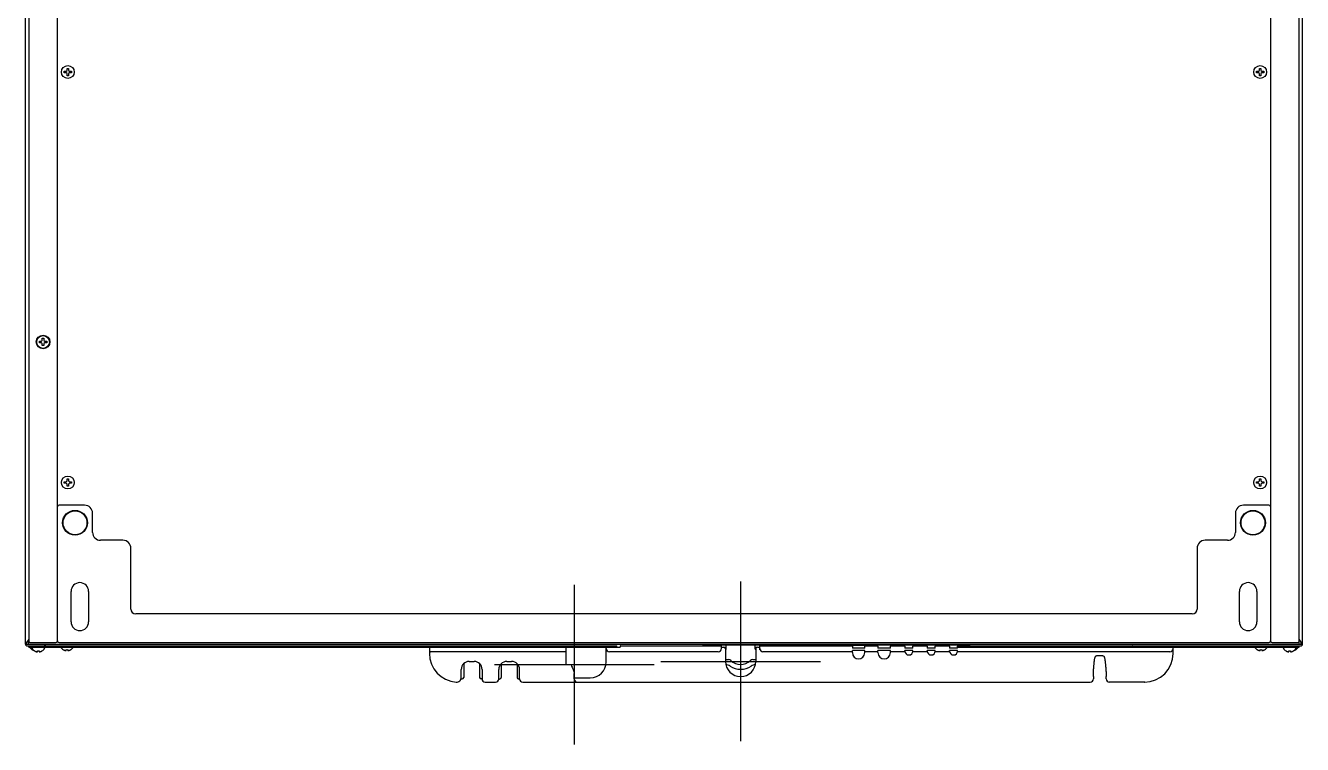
# Model space of a CAD drawing. Header units: millimetres. Extents: x 7025 to 12152, y 3757 to 7444.
# Drawn here: x 9914 to 10714, y 6544 to 6994 of the extents above; entities that cross this region are included whole.
import ezdxf

# ---------------------------------------------------------------- set-up
doc = ezdxf.new("R2010")
doc.units = ezdxf.units.MM
doc.header["$LTSCALE"] = 346.5
doc.layers.get('0').update_dxf_attribs({"linetype": 'CONTINUOUS'})

msp = doc.modelspace()

# ---------------------------------------------------------------- linework, layer by layer
at = {"color": 7, "linetype": 'Continuous'}
for p, q in [((9913.96, 6606.5), (9913.96, 7302.13)), ((10713.96, 6606.4), (10713.96, 7302.13)), ((9915.96, 7276.6), (9915.96, 6608.6)), ((9933.96, 6608.6), (9933.96, 7276.6)), ((10693.96, 7276.6), (10693.96, 6608.6)), ((10711.96, 6608.6), (10711.96, 7276.6)), ((9938.16, 6964.3), (9938.16, 6965.3)), ((9938.16, 6965.3), (9939.46, 6965.3)), ((9939.46, 6964.3), (9938.16, 6964.3)), ((9939.46, 6965.3), (9939.96, 6965.8)), ((9939.96, 6963.8), (9939.46, 6964.3)), ((9939.96, 6965.8), (9939.96, 6967.1)), ((9939.96, 6967.1), (9940.96, 6967.1)), ((9939.96, 6962.5), (9939.96, 6963.8)), ((9940.96, 6962.5), (9939.96, 6962.5)), ((9940.96, 6967.1), (9940.96, 6965.8)), ((9940.96, 6965.8), (9941.46, 6965.3)), ((9941.46, 6964.3), (9940.96, 6963.8)), ((9940.96, 6963.8), (9940.96, 6962.5)), ((9941.46, 6965.3), (9942.76, 6965.3)), ((9942.76, 6964.3), (9941.46, 6964.3)), ((9942.76, 6965.3), (9942.76, 6964.3)), ((10685.16, 6965.3), (10686.46, 6965.3)), ((10685.16, 6964.3), (10685.16, 6965.3)), ((10686.46, 6964.3), (10685.16, 6964.3)), ((10686.46, 6965.3), (10686.96, 6965.8)), ((10686.96, 6963.8), (10686.46, 6964.3)), ((10686.96, 6967.1), (10687.96, 6967.1)), ((10686.96, 6965.8), (10686.96, 6967.1)), ((10686.96, 6962.5), (10686.96, 6963.8)), ((10687.96, 6962.5), (10686.96, 6962.5)), ((10687.96, 6967.1), (10687.96, 6965.8)), ((10687.96, 6965.8), (10688.46, 6965.3)), ((10688.46, 6964.3), (10687.96, 6963.8)), ((10687.96, 6963.8), (10687.96, 6962.5)), ((10688.46, 6965.3), (10689.76, 6965.3)), ((10689.76, 6964.3), (10688.46, 6964.3)), ((10689.76, 6965.3), (10689.76, 6964.3)), ((9922.66, 6795.3), (9922.66, 6796.3)), ((9922.66, 6796.3), (9923.96, 6796.3)), ((9923.96, 6795.3), (9922.66, 6795.3)), ((9923.96, 6796.3), (9924.46, 6796.8)), ((9924.46, 6794.8), (9923.96, 6795.3)), ((9924.46, 6796.8), (9924.46, 6798.1)), ((9924.46, 6798.1), (9925.46, 6798.1)), ((9924.46, 6793.5), (9924.46, 6794.8)), ((9925.46, 6793.5), (9924.46, 6793.5)), ((9925.46, 6798.1), (9925.46, 6796.8)), ((9925.46, 6796.8), (9925.96, 6796.3)), ((9925.96, 6795.3), (9925.46, 6794.8)), ((9925.46, 6794.8), (9925.46, 6793.5)), ((9925.96, 6796.3), (9927.26, 6796.3)), ((9927.26, 6795.3), (9925.96, 6795.3)), ((9927.26, 6796.3), (9927.26, 6795.3)), ((9938.16, 6707.3), (9938.16, 6708.3)), ((9938.16, 6708.3), (9939.46, 6708.3)), ((9939.46, 6707.3), (9938.16, 6707.3)), ((9939.46, 6708.3), (9939.96, 6708.8)), ((9939.96, 6706.8), (9939.46, 6707.3)), ((9939.96, 6708.8), (9939.96, 6710.1)), ((9939.96, 6710.1), (9940.96, 6710.1)), ((9939.96, 6705.5), (9939.96, 6706.8)), ((9940.96, 6705.5), (9939.96, 6705.5)), ((9940.96, 6710.1), (9940.96, 6708.8)), ((9940.96, 6708.8), (9941.46, 6708.3)), ((9941.46, 6707.3), (9940.96, 6706.8)), ((9940.96, 6706.8), (9940.96, 6705.5)), ((9941.46, 6708.3), (9942.76, 6708.3)), ((9942.76, 6707.3), (9941.46, 6707.3)), ((9942.76, 6708.3), (9942.76, 6707.3)), ((10685.16, 6708.3), (10686.46, 6708.3)), ((10685.16, 6707.3), (10685.16, 6708.3)), ((10686.46, 6707.3), (10685.16, 6707.3)), ((10686.46, 6708.3), (10686.96, 6708.8)), ((10686.96, 6706.8), (10686.46, 6707.3)), ((10686.96, 6710.1), (10687.96, 6710.1)), ((10686.96, 6708.8), (10686.96, 6710.1)), ((10686.96, 6705.5), (10686.96, 6706.8)), ((10687.96, 6705.5), (10686.96, 6705.5)), ((10687.96, 6710.1), (10687.96, 6708.8)), ((10687.96, 6708.8), (10688.46, 6708.3)), ((10688.46, 6707.3), (10687.96, 6706.8)), ((10687.96, 6706.8), (10687.96, 6705.5)), ((10688.46, 6708.3), (10689.76, 6708.3)), ((10689.76, 6707.3), (10688.46, 6707.3)), ((10689.76, 6708.3), (10689.76, 6707.3)), ((9950.96, 6693.6), (9934.96, 6693.6)), ((9955.96, 6676.6), (9955.96, 6688.6)), ((10671.96, 6688.6), (10671.96, 6676.6)), ((10692.96, 6693.6), (10676.96, 6693.6)), ((9974.96, 6671.6), (9960.96, 6671.6)), ((9979.96, 6628.6), (9979.96, 6666.6)), ((10647.96, 6666.6), (10647.96, 6628.6)), ((10666.96, 6671.6), (10652.96, 6671.6)), ((9942.46, 6620.6), (9942.46, 6639.6)), ((9953.46, 6639.6), (9953.46, 6620.6)), ((10674.46, 6620.6), (10674.46, 6639.6)), ((10685.46, 6639.6), (10685.46, 6620.6)), ((10644.96, 6625.6), (9982.96, 6625.6)), ((9915.96, 6609.69), (9914.86, 6607.79)), ((9915.96, 6606.4), (9915.96, 6608.6)), ((10713.06, 6607.79), (10711.96, 6609.69)), ((10711.96, 6606.4), (10711.96, 6608.6)), ((9914.86, 6607.79), (9914.76, 6607.76)), ((9914.76, 6606.5), (9914.76, 6607.38)), ((9915.96, 6606.4), (9914.86, 6606.4)), ((9914.86, 6605.6), (10284.41, 6605.6)), ((10711.96, 6606.4), (9915.96, 6606.4)), ((9915.96, 6604.8), (9915.96, 6605.6)), ((9915.96, 6604.8), (10167.51, 6604.8)), ((9916.96, 6607.6), (9932.96, 6607.6)), ((9917.96, 6604.4), (9917.96, 6604.2)), ((9918.16, 6603.12), (9918.16, 6603.15)), ((9919.66, 6602.32), (9919.66, 6602.35)), ((9921.46, 6601.8), (9921.46, 6602.35)), ((9922.46, 6602.35), (9922.46, 6601.8)), ((9924.26, 6602.35), (9924.26, 6602.32)), ((9925.96, 6605.6), (9925.96, 6606.4)), ((9925.96, 6604.4), (9925.96, 6604.2)), ((9926.46, 6605.64), (9926.46, 6606.4)), ((9933.96, 6604.8), (9933.96, 6605.6)), ((9934.96, 6607.6), (10692.96, 6607.6)), ((9937.66, 6603.12), (9937.66, 6603.15)), ((9939.46, 6602.6), (9939.46, 6603.15)), ((9940.46, 6603.15), (9940.46, 6602.6)), ((9942.26, 6603.15), (9942.26, 6603.12)), ((9945.96, 6604.8), (9945.96, 6605.6)), ((10166.96, 6604.8), (10166.96, 6600.8)), ((10167.51, 6604.8), (10252.16, 6604.8)), ((10252.71, 6601.8), (10167.96, 6601.8)), ((10252.16, 6604.8), (10278.26, 6604.8)), ((10252.71, 6593.8), (10252.71, 6604.8)), ((10277.71, 6595.55), (10277.71, 6604.8)), ((10278.26, 6604.8), (10286.41, 6604.8)), ((10347.96, 6601.8), (10279.71, 6601.8)), ((10284.41, 6604.8), (10284.41, 6605.6)), ((10286.41, 6605.35), (10286.41, 6604.8)), ((10286.66, 6605.6), (10349.71, 6605.6)), ((10504.96, 6605.9), (10338.96, 6605.9)), ((10338.96, 6605.9), (10338.96, 6605.6)), ((10343.46, 6605.6), (10343.46, 6605.9)), ((10349.46, 6605.9), (10349.46, 6605.6)), ((10349.96, 6603.8), (10349.96, 6605.9)), ((10349.96, 6604.8), (10351.46, 6604.8)), ((10352.46, 6603.8), (10352.46, 6595.8)), ((10352.96, 6603.9), (10352.96, 6605.9)), ((10370.96, 6605.9), (10370.96, 6603.9)), ((10371.46, 6603.8), (10371.46, 6595.8)), ((10372.46, 6604.8), (10373.96, 6604.8)), ((10373.96, 6602.98), (10373.96, 6605.9)), ((10374.21, 6605.6), (10431.71, 6605.6)), ((10374.46, 6605.6), (10374.46, 6605.9)), ((10431.96, 6601.8), (10375.96, 6601.8)), ((10380.46, 6605.6), (10380.46, 6605.9)), ((10384.96, 6605.9), (10384.96, 6605.6)), ((10397.73, 6605.85), (10397.43, 6605.85)), ((10397.43, 6605.85), (10397.43, 6605.6)), ((10397.73, 6605.85), (10397.73, 6605.6)), ((10422.94, 6605.86), (10428.84, 6605.86)), ((10423.51, 6605.86), (10428.26, 6605.86)), ((10423.51, 6605.86), (10423.51, 6605.86)), ((10428.26, 6605.86), (10428.26, 6605.86)), ((10430.4, 6605.6), (10430.4, 6605.66)), ((10430.6, 6605.86), (10439.37, 6605.86)), ((10431.17, 6605.86), (10435.92, 6605.86)), ((10431.17, 6605.86), (10431.17, 6605.86)), ((10431.96, 6605.35), (10431.96, 6604.05)), ((10439.76, 6604.05), (10431.96, 6604.05)), ((10439.76, 6602.55), (10431.96, 6602.55)), ((10431.96, 6601.3), (10431.96, 6602.55)), ((10435.92, 6605.86), (10435.92, 6605.86)), ((10439.57, 6605.66), (10439.57, 6604.05)), ((10439.76, 6604.05), (10439.76, 6605.35)), ((10439.76, 6601.3), (10439.76, 6602.55)), ((10447.96, 6601.8), (10439.76, 6601.8)), ((10440.01, 6605.6), (10447.71, 6605.6)), ((10447.96, 6605.35), (10447.96, 6604.05)), ((10455.76, 6604.05), (10447.96, 6604.05)), ((10455.76, 6602.55), (10447.96, 6602.55)), ((10447.96, 6601.3), (10447.96, 6602.55)), ((10455.76, 6604.05), (10455.76, 6605.35)), ((10455.76, 6601.3), (10455.76, 6602.55)), ((10464.91, 6601.8), (10455.76, 6601.8)), ((10456.01, 6605.6), (10464.61, 6605.6)), ((10464.86, 6605.35), (10464.86, 6604.05)), ((10469.86, 6604.05), (10464.86, 6604.05)), ((10469.86, 6602.55), (10464.86, 6602.55)), ((10464.86, 6602.3), (10464.86, 6602.55)), ((10478.91, 6601.8), (10469.81, 6601.8)), ((10469.86, 6604.05), (10469.86, 6605.35)), ((10469.86, 6602.3), (10469.86, 6602.55)), ((10470.11, 6605.6), (10478.61, 6605.6)), ((10478.86, 6605.35), (10478.86, 6604.05)), ((10483.86, 6604.05), (10478.86, 6604.05)), ((10483.86, 6602.55), (10478.86, 6602.55)), ((10478.86, 6602.3), (10478.86, 6602.55)), ((10492.91, 6601.8), (10483.81, 6601.8)), ((10483.86, 6604.05), (10483.86, 6605.35)), ((10483.86, 6602.3), (10483.86, 6602.55)), ((10484.11, 6605.6), (10492.61, 6605.6)), ((10492.86, 6605.35), (10492.86, 6604.05)), ((10497.86, 6604.05), (10492.86, 6604.05)), ((10497.86, 6602.55), (10492.86, 6602.55)), ((10492.86, 6602.3), (10492.86, 6602.55)), ((10630.96, 6601.8), (10497.81, 6601.8)), ((10497.86, 6604.05), (10497.86, 6605.35)), ((10497.86, 6604.8), (10632.41, 6604.8)), ((10497.86, 6602.3), (10497.86, 6602.55)), ((10498.11, 6605.6), (10607.26, 6605.6)), ((10607.51, 6605.6), (10713.06, 6605.6)), ((10607.51, 6605.35), (10607.51, 6605.6)), ((10607.51, 6605.35), (10607.51, 6604.8)), ((10632.41, 6604.8), (10711.96, 6604.8)), ((10632.96, 6600.8), (10632.96, 6604.8)), ((10685.66, 6603.12), (10685.66, 6603.15)), ((10687.46, 6602.6), (10687.46, 6603.15)), ((10688.46, 6603.15), (10688.46, 6602.6)), ((10690.26, 6603.15), (10690.26, 6603.12)), ((10694.96, 6607.6), (10710.96, 6607.6)), ((10701.96, 6604.4), (10701.96, 6604.2)), ((10703.66, 6602.32), (10703.66, 6602.35)), ((10705.46, 6601.8), (10705.46, 6602.35)), ((10706.46, 6602.35), (10706.46, 6601.8)), ((10708.26, 6602.35), (10708.26, 6602.32)), ((10709.76, 6603.15), (10709.76, 6603.12)), ((10709.96, 6604.4), (10709.96, 6604.2)), ((10713.06, 6606.4), (10711.96, 6606.4)), ((10711.96, 6604.8), (10711.96, 6605.6)), ((10713.06, 6607.79), (10713.16, 6607.76)), ((10713.96, 6607.38), (10713.16, 6607.38)), ((10713.16, 6606.5), (10713.16, 6607.38)), ((10713.96, 6606.4), (10713.95, 6606.4)), ((10188.46, 6594.37), (10188.46, 6585.8)), ((10191.96, 6595.8), (10194.96, 6595.8)), ((10198.46, 6594.37), (10198.46, 6585.8)), ((10211.96, 6594.37), (10211.96, 6585.8)), ((10215.46, 6595.8), (10218.46, 6595.8)), ((10221.96, 6594.37), (10221.96, 6585.8)), ((10252.71, 6593.8), (10255.71, 6593.55)), ((10352.46, 6596.9), (10354.41, 6596.9)), ((10355.12, 6596.79), (10355.08, 6596.8)), ((10368.83, 6596.8), (10368.8, 6596.79)), ((10368.89, 6596.8), (10368.83, 6596.8)), ((10368.94, 6596.81), (10368.89, 6596.8)), ((10369.51, 6596.9), (10371.46, 6596.9)), ((10588.96, 6599.33), (10584.96, 6599.33)), ((10186.78, 6584.8), (10187.46, 6584.8)), ((10186.96, 6585.83), (10186.96, 6590.8)), ((10199.96, 6584.8), (10199.46, 6584.8)), ((10199.96, 6590.8), (10199.96, 6584.8)), ((10210.46, 6584.8), (10210.46, 6590.8)), ((10210.88, 6584.74), (10211.13, 6584.81)), ((10223.34, 6584.52), (10223.56, 6584.16)), ((10223.46, 6584.8), (10223.46, 6590.8)), ((10257.71, 6584.8), (10257.71, 6588.26)), ((10257.71, 6585.55), (10267.71, 6585.55)), ((10582.96, 6586.4), (10582.96, 6584.8)), ((10590.96, 6584.8), (10590.96, 6586.4)), ((10201.96, 6582.8), (10208.46, 6582.8)), ((10225.46, 6582.8), (10580.96, 6582.8)), ((10615.22, 6582.8), (10592.96, 6582.8))]:
    msp.add_line(p, q, dxfattribs=at)
at = {"color": 4}
for p, q in [((10257.71, 6643.8), (10257.71, 6543.8)), ((10207.71, 6593.8), (10307.71, 6593.8))]:
    msp.add_line(p, q, dxfattribs=at)
at = {"color": 1}
for p, q in [((10361.96, 6645.8), (10361.96, 6545.8)), ((10311.96, 6595.8), (10411.96, 6595.8))]:
    msp.add_line(p, q, dxfattribs=at)
at = {"color": 7, "linetype": 'Continuous'}
for points in [[(10355.08, 6596.8), (10355.03, 6596.8), (10354.98, 6596.81)], [(10582.96, 6586.4), (10582.96, 6587.01), (10582.97, 6587.63), (10582.99, 6588.27), (10583.01, 6588.92), (10583.05, 6589.59), (10583.08, 6590.25), (10583.12, 6590.89), (10583.17, 6591.53), (10583.21, 6592.15), (10583.26, 6592.75), (10583.32, 6593.33), (10583.37, 6593.89), (10583.42, 6594.44), (10583.48, 6594.99), (10583.55, 6595.54), (10583.61, 6596.08), (10583.69, 6596.62), (10583.77, 6597.12), (10583.85, 6597.58), (10583.93, 6597.99), (10584.01, 6598.29), (10584.09, 6598.53), (10584.21, 6598.78), (10584.37, 6599.02), (10584.61, 6599.22), (10584.9, 6599.33), (10584.96, 6599.33)], [(10588.96, 6599.33), (10589.2, 6599.29), (10589.43, 6599.15), (10589.58, 6598.97), (10589.69, 6598.78), (10589.76, 6598.61), (10589.83, 6598.41), (10589.9, 6598.13), (10589.97, 6597.79), (10590.05, 6597.4), (10590.12, 6596.96), (10590.2, 6596.5), (10590.26, 6596.03), (10590.33, 6595.58), (10590.38, 6595.15), (10590.43, 6594.75), (10590.48, 6594.35), (10590.52, 6593.95), (10590.57, 6593.51), (10590.62, 6593.03), (10590.66, 6592.53), (10590.7, 6592.03), (10590.75, 6591.5), (10590.79, 6590.96), (10590.82, 6590.42), (10590.86, 6589.86), (10590.88, 6589.31), (10590.91, 6588.77), (10590.93, 6588.24), (10590.94, 6587.74), (10590.95, 6587.25), (10590.96, 6586.78), (10590.96, 6586.4)], [(10210.35, 6584.15), (10210.55, 6584.49), (10210.88, 6584.74)], [(10222.79, 6584.81), (10222.99, 6584.75), (10223.34, 6584.52)]]:
    msp.add_lwpolyline(points, dxfattribs=at)
for centre, radius in [((9940.46, 6964.8), 4), ((10687.46, 6964.8), 4), ((9924.96, 6795.8), 4.25), ((9924.96, 6795.8), 4), ((9940.46, 6707.8), 4), ((10687.46, 6707.8), 4), ((9944.96, 6682.6), 7.75), ((9944.96, 6682.6), 7.49), ((10682.96, 6682.6), 7.75), ((10682.96, 6682.6), 7.49)]:
    msp.add_circle(centre, radius, dxfattribs=at)
for centre, radius, start, end in [((9934.96, 6692.6), 1, 90, 180), ((9950.96, 6688.6), 5, 0, 90), ((10676.96, 6688.6), 5, 90, 180), ((10692.96, 6692.6), 1, 0, 90), ((9960.96, 6676.6), 5, 180, 270), ((10666.96, 6676.6), 5, 270, 0), ((9974.96, 6666.6), 5, 0, 90), ((10652.96, 6666.6), 5, 90, 180), ((9947.96, 6639.6), 5.5, 0, 180), ((10679.96, 6639.6), 5.5, 0, 180), ((9982.96, 6628.6), 3, 180, 270), ((10644.96, 6628.6), 3, 270, 0), ((9947.96, 6620.6), 5.5, 180, 0), ((10679.96, 6620.6), 5.5, 180, 0), ((9916.96, 6608.6), 1, 180, 270), ((9932.96, 6608.6), 1, 270, 0), ((9934.96, 6608.6), 1, 180, 270), ((10692.96, 6608.6), 1, 270, 0), ((10694.96, 6608.6), 1, 180, 270), ((10710.96, 6608.6), 1, 270, 0), ((9914.86, 6606.5), 0.9, 180, 270), ((9914.86, 6606.5), 0.1, 180, 270), ((9920.66, 6607.22), 4.8, 210.30118, 238.62729), ((9918.36, 6604.4), 0.4, 150, 180), ((9918.36, 6604.2), 0.4, 180, 210.30118), ((9922.16, 6606.42), 4.8, 210.30118, 238.62729), ((9920.65, 6607.2), 4.75, 238.46592, 241.0313), ((9920.64, 6607.2), 4.75, 241.03163, 241.99262), ((9920.64, 6607.2), 4.75, 241.99259, 243.31875), ((9920.64, 6607.2), 4.74, 243.3188, 244.45978), ((9920.64, 6607.19), 4.74, 244.45979, 245.42782), ((9920.64, 6607.19), 4.73, 245.4278, 246.68253), ((9920.63, 6607.18), 4.73, 246.68262, 247.45262), ((9920.63, 6607.18), 4.72, 247.45244, 248.99746), ((9920.63, 6607.17), 4.72, 248.99775, 249.4819), ((9920.63, 6607.16), 4.7, 249.48126, 251.53441), ((9920.62, 6607.14), 4.69, 251.53499, 252.55167), ((9922.15, 6606.4), 4.75, 238.46592, 241.0313), ((9922.14, 6606.4), 4.75, 241.03163, 241.99262), ((9922.14, 6606.4), 4.75, 241.99259, 243.31875), ((9922.14, 6606.4), 4.74, 243.3188, 244.45978), ((9922.14, 6606.39), 4.74, 244.45979, 245.42782), ((9922.14, 6606.39), 4.73, 245.4278, 246.68253), ((9922.13, 6606.38), 4.73, 246.68262, 247.45262), ((9922.13, 6606.38), 4.72, 247.45244, 248.99746), ((9922.13, 6606.37), 4.72, 248.99775, 249.4819), ((9922.13, 6606.36), 4.7, 249.48126, 251.53441), ((9922.12, 6606.34), 4.68, 251.53495, 252.62273), ((9922.11, 6606.32), 4.67, 252.62279, 253.60512), ((9922.11, 6606.29), 4.64, 253.60363, 255.68242), ((9921.21, 6603.79), 2.01, 262.72591, 264.7415), ((9921.21, 6603.77), 1.98, 264.74422, 265.39913), ((9921.21, 6603.76), 1.97, 265.39843, 266.78331), ((9921.21, 6603.75), 1.96, 266.78408, 267.62353), ((9921.21, 6603.74), 1.96, 267.62337, 268.84548), ((9921.21, 6603.74), 1.95, 268.84587, 270.92582), ((9921.21, 6603.74), 1.95, 270.92611, 271.99638), ((9921.21, 6603.75), 1.96, 271.99641, 273.02279), ((9921.21, 6603.76), 1.97, 273.0233, 274.28602), ((9921.21, 6603.77), 1.98, 274.28564, 275.13722), ((9921.2, 6603.79), 2.01, 275.14015, 277.27441), ((9921.96, 6606.12), 3.8, 262.43512, 277.56488), ((9922.71, 6603.79), 2.01, 262.72561, 264.85983), ((9922.71, 6603.77), 1.98, 264.86273, 265.7144), ((9922.71, 6603.76), 1.97, 265.71404, 266.97664), ((9922.71, 6603.75), 1.96, 266.97715, 268.00366), ((9922.71, 6603.74), 1.95, 268.00369, 269.07382), ((9922.71, 6603.74), 1.95, 269.07411, 271.15407), ((9922.71, 6603.74), 1.95, 271.15446, 272.37669), ((9922.71, 6603.75), 1.96, 272.37651, 273.21588), ((9922.71, 6603.76), 1.97, 273.21665, 274.6016), ((9922.71, 6603.77), 1.98, 274.60089, 275.25577), ((9922.7, 6603.79), 2.01, 275.2585, 277.27409), ((9921.81, 6606.29), 4.64, 284.31758, 286.39637), ((9921.8, 6606.32), 4.67, 286.39488, 287.37721), ((9921.8, 6606.34), 4.68, 287.37727, 288.46505), ((9921.79, 6606.36), 4.7, 288.46559, 290.51874), ((9921.79, 6606.37), 4.72, 290.5181, 291.00225), ((9921.79, 6606.38), 4.72, 291.00254, 292.54756), ((9921.78, 6606.38), 4.73, 292.54738, 293.31738), ((9921.78, 6606.39), 4.73, 293.31747, 294.5722), ((9921.78, 6606.39), 4.74, 294.57218, 295.5402), ((9921.78, 6606.4), 4.74, 295.54022, 296.6812), ((9921.78, 6606.4), 4.75, 296.68125, 298.00741), ((9921.77, 6606.4), 4.75, 298.00738, 298.96837), ((9921.77, 6606.4), 4.75, 298.9687, 301.53408), ((9921.76, 6606.42), 4.8, 301.37271, 329.69882), ((9925.56, 6604.2), 0.4, 329.69882, 0), ((9940.16, 6607.22), 4.8, 210.30118, 238.62729), ((9940.15, 6607.2), 4.75, 238.46592, 241.0313), ((9940.14, 6607.2), 4.75, 241.03163, 241.99262), ((9940.14, 6607.2), 4.75, 241.99259, 243.31875), ((9940.14, 6607.2), 4.74, 243.3188, 244.45978), ((9940.14, 6607.19), 4.74, 244.45979, 245.42782), ((9940.14, 6607.19), 4.73, 245.4278, 246.68253), ((9940.13, 6607.18), 4.73, 246.68262, 247.45262), ((9940.13, 6607.18), 4.72, 247.45244, 248.99746), ((9940.13, 6607.17), 4.72, 248.99775, 249.4819), ((9940.13, 6607.16), 4.7, 249.48126, 251.53441), ((9940.12, 6607.14), 4.68, 251.53495, 252.62273), ((9940.11, 6607.12), 4.67, 252.62279, 253.60512), ((9940.11, 6607.09), 4.64, 253.60363, 255.68242), ((9939.21, 6604.59), 2.01, 262.72591, 264.7415), ((9939.21, 6604.57), 1.98, 264.74422, 265.39913), ((9939.21, 6604.56), 1.97, 265.39843, 266.78331), ((9939.21, 6604.55), 1.96, 266.78408, 267.62353), ((9939.21, 6604.54), 1.96, 267.62337, 268.84548), ((9939.21, 6604.54), 1.95, 268.84587, 270.92582), ((9939.21, 6604.54), 1.95, 270.92611, 271.99638), ((9939.21, 6604.55), 1.96, 271.99641, 273.02279), ((9939.21, 6604.56), 1.97, 273.0233, 274.28602), ((9939.21, 6604.57), 1.98, 274.28564, 275.13722), ((9939.2, 6604.59), 2.01, 275.14015, 277.27441), ((9939.96, 6606.92), 3.8, 262.43512, 277.56488), ((9940.71, 6604.59), 2.01, 262.72561, 264.85983), ((9940.71, 6604.57), 1.98, 264.86273, 265.7144), ((9940.71, 6604.56), 1.97, 265.71404, 266.97664), ((9940.71, 6604.55), 1.96, 266.97715, 268.00366), ((9940.71, 6604.54), 1.95, 268.00369, 269.07382), ((9940.71, 6604.54), 1.95, 269.07411, 271.15407), ((9940.71, 6604.54), 1.95, 271.15446, 272.37669), ((9940.71, 6604.55), 1.96, 272.37651, 273.21588), ((9940.71, 6604.56), 1.97, 273.21665, 274.6016), ((9940.71, 6604.57), 1.98, 274.60089, 275.25577), ((9940.7, 6604.59), 2.01, 275.2585, 277.27409), ((9939.81, 6607.09), 4.64, 284.31758, 286.39637), ((9939.8, 6607.12), 4.67, 286.39488, 287.37721), ((9939.8, 6607.14), 4.68, 287.37727, 288.46505), ((9939.79, 6607.16), 4.7, 288.46559, 290.51874), ((9939.79, 6607.17), 4.72, 290.5181, 291.00225), ((9939.79, 6607.18), 4.72, 291.00254, 292.54756), ((9939.78, 6607.18), 4.73, 292.54738, 293.31738), ((9939.78, 6607.19), 4.73, 293.31747, 294.5722), ((9939.78, 6607.19), 4.74, 294.57218, 295.5402), ((9939.78, 6607.2), 4.74, 295.54022, 296.6812), ((9939.78, 6607.2), 4.75, 296.68125, 298.00741), ((9939.77, 6607.2), 4.75, 298.00738, 298.96837), ((9939.77, 6607.2), 4.75, 298.9687, 301.53408), ((9939.76, 6607.22), 4.8, 301.37271, 329.69882), ((10167.96, 6602.8), 1, 180, 270), ((10184.96, 6600.8), 18, 180, 266.17745), ((10279.71, 6603.8), 2, 180, 270), ((10286.66, 6605.35), 0.25, 90, 180), ((10338.96, 6606.9), 1, 210.59889, 270), ((10347.96, 6603.8), 2, 270, 0), ((10349.71, 6605.35), 0.25, 0, 90), ((10351.46, 6603.8), 1, 0, 90), ((10351.96, 6603.9), 1, 300.63635, 0), ((10371.96, 6603.9), 1, 180, 239.36365), ((10372.46, 6603.8), 1, 90, 180), ((10374.21, 6605.35), 0.25, 90, 180), ((10375.96, 6603.8), 2, 180, 270), ((10422.94, 6605.66), 0.2, 90, 180), ((10428.84, 6605.66), 0.2, 0, 90), ((10430.6, 6605.66), 0.2, 90, 180), ((10431.71, 6605.35), 0.25, 0, 90), ((10435.86, 6601.3), 3.9, 180, 360), ((10439.37, 6605.66), 0.2, 0, 90), ((10440.01, 6605.35), 0.25, 90, 180), ((10447.71, 6605.35), 0.25, 0, 90), ((10451.86, 6601.3), 3.9, 180, 360), ((10456.01, 6605.35), 0.25, 90, 180), ((10464.61, 6605.35), 0.25, 0, 90), ((10467.36, 6602.3), 2.5, 180, 360), ((10470.11, 6605.35), 0.25, 90, 180), ((10478.61, 6605.35), 0.25, 0, 90), ((10481.36, 6602.3), 2.5, 180, 360), ((10484.11, 6605.35), 0.25, 90, 180), ((10492.61, 6605.35), 0.25, 0, 90), ((10495.36, 6602.3), 2.5, 180, 360), ((10498.11, 6605.35), 0.25, 90, 180), ((10504.96, 6606.9), 1, 270, 329.40111), ((10607.26, 6605.35), 0.25, 0, 90), ((10614.96, 6600.8), 18, 270, 0), ((10630.96, 6603.8), 2, 270, 0), ((10688.16, 6607.22), 4.8, 210.30118, 238.62729), ((10688.15, 6607.2), 4.75, 238.46592, 241.0313), ((10688.14, 6607.2), 4.75, 241.03163, 241.99262), ((10688.14, 6607.2), 4.75, 241.99259, 243.31875), ((10688.14, 6607.2), 4.74, 243.3188, 244.45978), ((10688.14, 6607.19), 4.74, 244.45979, 245.42782), ((10688.14, 6607.19), 4.73, 245.4278, 246.68253), ((10688.13, 6607.18), 4.73, 246.68262, 247.45262), ((10688.13, 6607.18), 4.72, 247.45244, 248.99746), ((10688.13, 6607.17), 4.72, 248.99775, 249.4819), ((10688.13, 6607.16), 4.7, 249.48126, 251.53441), ((10688.12, 6607.14), 4.68, 251.53495, 252.62273), ((10688.11, 6607.12), 4.67, 252.62279, 253.60512), ((10688.11, 6607.09), 4.64, 253.60363, 255.68242), ((10687.21, 6604.59), 2.01, 262.72591, 264.7415), ((10687.21, 6604.57), 1.98, 264.74422, 265.39913), ((10687.21, 6604.56), 1.97, 265.39843, 266.78331), ((10687.21, 6604.55), 1.96, 266.78408, 267.62353), ((10687.21, 6604.54), 1.96, 267.62337, 268.84548), ((10687.21, 6604.54), 1.95, 268.84587, 270.92582), ((10687.21, 6604.54), 1.95, 270.92611, 271.99638), ((10687.21, 6604.55), 1.96, 271.99641, 273.02279), ((10687.21, 6604.56), 1.97, 273.0233, 274.28602), ((10687.21, 6604.57), 1.98, 274.28564, 275.13722), ((10687.2, 6604.59), 2.01, 275.14015, 277.27441), ((10687.96, 6606.92), 3.8, 262.43512, 277.56488), ((10688.71, 6604.59), 2.01, 262.72561, 264.85983), ((10688.71, 6604.57), 1.98, 264.86273, 265.7144), ((10688.71, 6604.56), 1.97, 265.71404, 266.97664), ((10688.71, 6604.55), 1.96, 266.97715, 268.00366), ((10688.71, 6604.54), 1.95, 268.00369, 269.07382), ((10688.71, 6604.54), 1.95, 269.07411, 271.15407), ((10688.71, 6604.54), 1.95, 271.15446, 272.37669), ((10688.71, 6604.55), 1.96, 272.37651, 273.21588), ((10688.71, 6604.56), 1.97, 273.21665, 274.6016), ((10688.71, 6604.57), 1.98, 274.60089, 275.25577), ((10688.7, 6604.59), 2.01, 275.2585, 277.27409), ((10687.81, 6607.09), 4.64, 284.31758, 286.39637), ((10687.8, 6607.12), 4.67, 286.39488, 287.37721), ((10687.8, 6607.14), 4.68, 287.37727, 288.46505), ((10687.79, 6607.16), 4.7, 288.46559, 290.51874), ((10687.79, 6607.17), 4.72, 290.5181, 291.00225), ((10687.79, 6607.18), 4.72, 291.00254, 292.54756), ((10687.78, 6607.18), 4.73, 292.54738, 293.31738), ((10687.78, 6607.19), 4.73, 293.31747, 294.5722), ((10687.78, 6607.19), 4.74, 294.57218, 295.5402), ((10687.78, 6607.2), 4.74, 295.54022, 296.6812), ((10687.78, 6607.2), 4.75, 296.68125, 298.00741), ((10687.77, 6607.2), 4.75, 298.00738, 298.96837), ((10687.77, 6607.2), 4.75, 298.9687, 301.53408), ((10687.76, 6607.22), 4.8, 301.37271, 329.69882), ((10702.36, 6604.2), 0.4, 180, 210.30118), ((10706.16, 6606.42), 4.8, 210.30118, 238.62729), ((10706.15, 6606.4), 4.75, 238.46592, 241.0313), ((10706.14, 6606.4), 4.75, 241.03163, 241.99262), ((10706.14, 6606.4), 4.75, 241.99259, 243.31875), ((10706.14, 6606.4), 4.74, 243.3188, 244.45978), ((10706.14, 6606.39), 4.74, 244.45979, 245.42782), ((10706.14, 6606.39), 4.73, 245.4278, 246.68253), ((10706.13, 6606.38), 4.73, 246.68262, 247.45262), ((10706.13, 6606.38), 4.72, 247.45244, 248.99746), ((10706.13, 6606.37), 4.72, 248.99775, 249.4819), ((10706.13, 6606.36), 4.7, 249.48126, 251.53441), ((10706.12, 6606.34), 4.68, 251.53495, 252.62273), ((10706.11, 6606.32), 4.67, 252.62279, 253.60512), ((10706.11, 6606.29), 4.64, 253.60363, 255.68242), ((10705.21, 6603.79), 2.01, 262.72591, 264.7415), ((10705.21, 6603.77), 1.98, 264.74422, 265.39913), ((10705.21, 6603.76), 1.97, 265.39843, 266.78331), ((10705.21, 6603.75), 1.96, 266.78408, 267.62353), ((10705.21, 6603.74), 1.96, 267.62337, 268.84548), ((10705.21, 6603.74), 1.95, 268.84587, 270.92582), ((10705.21, 6603.74), 1.95, 270.92611, 271.99638), ((10705.21, 6603.75), 1.96, 271.99641, 273.02279), ((10705.21, 6603.76), 1.97, 273.0233, 274.28602), ((10705.21, 6603.77), 1.98, 274.28564, 275.13722), ((10705.2, 6603.79), 2.01, 275.14015, 277.27441), ((10705.96, 6606.12), 3.8, 262.43512, 277.56488), ((10706.71, 6603.79), 2.01, 262.72561, 264.85983), ((10706.71, 6603.77), 1.98, 264.86273, 265.7144), ((10706.71, 6603.76), 1.97, 265.71404, 266.97664), ((10706.71, 6603.75), 1.96, 266.97715, 268.00366), ((10706.71, 6603.74), 1.95, 268.00369, 269.07382), ((10706.71, 6603.74), 1.95, 269.07411, 271.15407), ((10706.71, 6603.74), 1.95, 271.15446, 272.37669), ((10706.71, 6603.75), 1.96, 272.37651, 273.21588), ((10706.71, 6603.76), 1.97, 273.21665, 274.6016), ((10706.71, 6603.77), 1.98, 274.60089, 275.25577), ((10706.7, 6603.79), 2.01, 275.2585, 277.27409), ((10705.81, 6606.29), 4.64, 284.31758, 286.39637), ((10705.8, 6606.32), 4.67, 286.39488, 287.37721), ((10705.8, 6606.34), 4.68, 287.37727, 288.46505), ((10705.79, 6606.36), 4.7, 288.46559, 290.51874), ((10705.79, 6606.37), 4.72, 290.5181, 291.00225), ((10705.79, 6606.38), 4.72, 291.00254, 292.54756), ((10705.78, 6606.38), 4.73, 292.54738, 293.31738), ((10705.78, 6606.39), 4.73, 293.31747, 294.5722), ((10705.78, 6606.39), 4.74, 294.57218, 295.5402), ((10705.78, 6606.4), 4.74, 295.54022, 296.6812), ((10705.78, 6606.4), 4.75, 296.68125, 298.00741), ((10705.77, 6606.4), 4.75, 298.00738, 298.96837), ((10705.77, 6606.4), 4.75, 298.9687, 301.53408), ((10705.76, 6606.42), 4.8, 301.37271, 329.69882), ((10707.3, 6607.14), 4.69, 287.44833, 288.46501), ((10707.29, 6607.16), 4.7, 288.46559, 290.51874), ((10707.29, 6607.17), 4.72, 290.5181, 291.00225), ((10707.29, 6607.18), 4.72, 291.00254, 292.54756), ((10707.28, 6607.18), 4.73, 292.54738, 293.31738), ((10707.28, 6607.19), 4.73, 293.31747, 294.5722), ((10707.28, 6607.19), 4.74, 294.57218, 295.5402), ((10707.28, 6607.2), 4.74, 295.54022, 296.6812), ((10707.28, 6607.2), 4.75, 296.68125, 298.00741), ((10707.27, 6607.2), 4.75, 298.00738, 298.96837), ((10707.27, 6607.2), 4.75, 298.9687, 301.53408), ((10707.26, 6607.22), 4.8, 301.37271, 329.69882), ((10709.56, 6604.2), 0.4, 329.69882, 0), ((10709.56, 6604.4), 0.4, 0, 30), ((10713.06, 6606.5), 0.9, 270, 0), ((10713.06, 6606.5), 0.1, 270, 0), ((10191.96, 6590.8), 5, 90, 180), ((10194.96, 6590.8), 5, 0, 90), ((10215.46, 6590.8), 5, 90, 180), ((10218.46, 6590.8), 5, 0, 90), ((10267.71, 6595.55), 10, 270, 360), ((10361.96, 6595.8), 9.5, 180, 0), ((10352.01, 6587.9), 6, 56.44269, 83.23834), ((10354.41, 6594.9), 2, 46.65824, 90), ((10361.96, 6602.9), 12, 236.44269, 303.55731), ((10361.96, 6602.9), 9, 226.65824, 313.34176), ((10369.51, 6594.9), 2, 90, 133.34176), ((10371.91, 6587.9), 6, 96.76166, 123.55731), ((10183.96, 6585.83), 3, 266.17745, 0), ((10187.46, 6585.8), 1, 270, 0), ((10199.46, 6585.8), 1, 180, 270), ((10201.96, 6584.8), 2, 180, 224.92086), ((10201.96, 6584.8), 2, 180, 270), ((10208.46, 6584.8), 2, 270, 0), ((10210.96, 6585.8), 1, 279.74304, 0), ((10222.96, 6585.8), 1, 180, 260.25716), ((10225.46, 6584.8), 2, 180, 270), ((10259.71, 6584.8), 2, 180, 270), ((10580.96, 6584.8), 2, 270, 0), ((10592.96, 6584.8), 2, 180, 270), ((10615.22, 6584.8), 2, 262.39224, 270.94887)]:
    msp.add_arc(centre, radius, start, end, dxfattribs=at)
for points, knots in [([(9914.76, 6607.76), (9914.65, 6607.73), (9914.5, 6607.69), (9914.31, 6607.62), (9914.19, 6607.57), (9914.1, 6607.53), (9914.01, 6607.47), (9913.96, 6607.42), (9913.96, 6607.38)], [0, 0, 0, 0, 0.359224, 0.519996, 0.661923, 0.781448, 0.876576, 1, 1, 1, 1]), ([(9914.86, 6607.79), (9914.83, 6607.72), (9914.78, 6607.59), (9914.76, 6607.45), (9914.76, 6607.38)], [0, 0, 0, 0, 0.511491, 1, 1, 1, 1]), ([(10713.06, 6607.79), (10713.08, 6607.72), (10713.14, 6607.59), (10713.16, 6607.45), (10713.16, 6607.38)], [0, 0, 0, 0, 0.511491, 1, 1, 1, 1]), ([(10713.16, 6607.76), (10713.26, 6607.73), (10713.41, 6607.69), (10713.6, 6607.62), (10713.72, 6607.57), (10713.82, 6607.53), (10713.91, 6607.47), (10713.96, 6607.42), (10713.96, 6607.38)], [0, 0, 0, 0, 0.359224, 0.519996, 0.661923, 0.781448, 0.876576, 1, 1, 1, 1]), ([(10255.71, 6593.55), (10256.16, 6592.64), (10256.98, 6590.97), (10257.71, 6589.14), (10257.71, 6588.26)], [0, 0, 0, 0, 0.533844, 1, 1, 1, 1])]:
    msp.add_open_spline(points, degree=3, knots=knots, dxfattribs=at)

doc.saveas('drawing.dxf')
